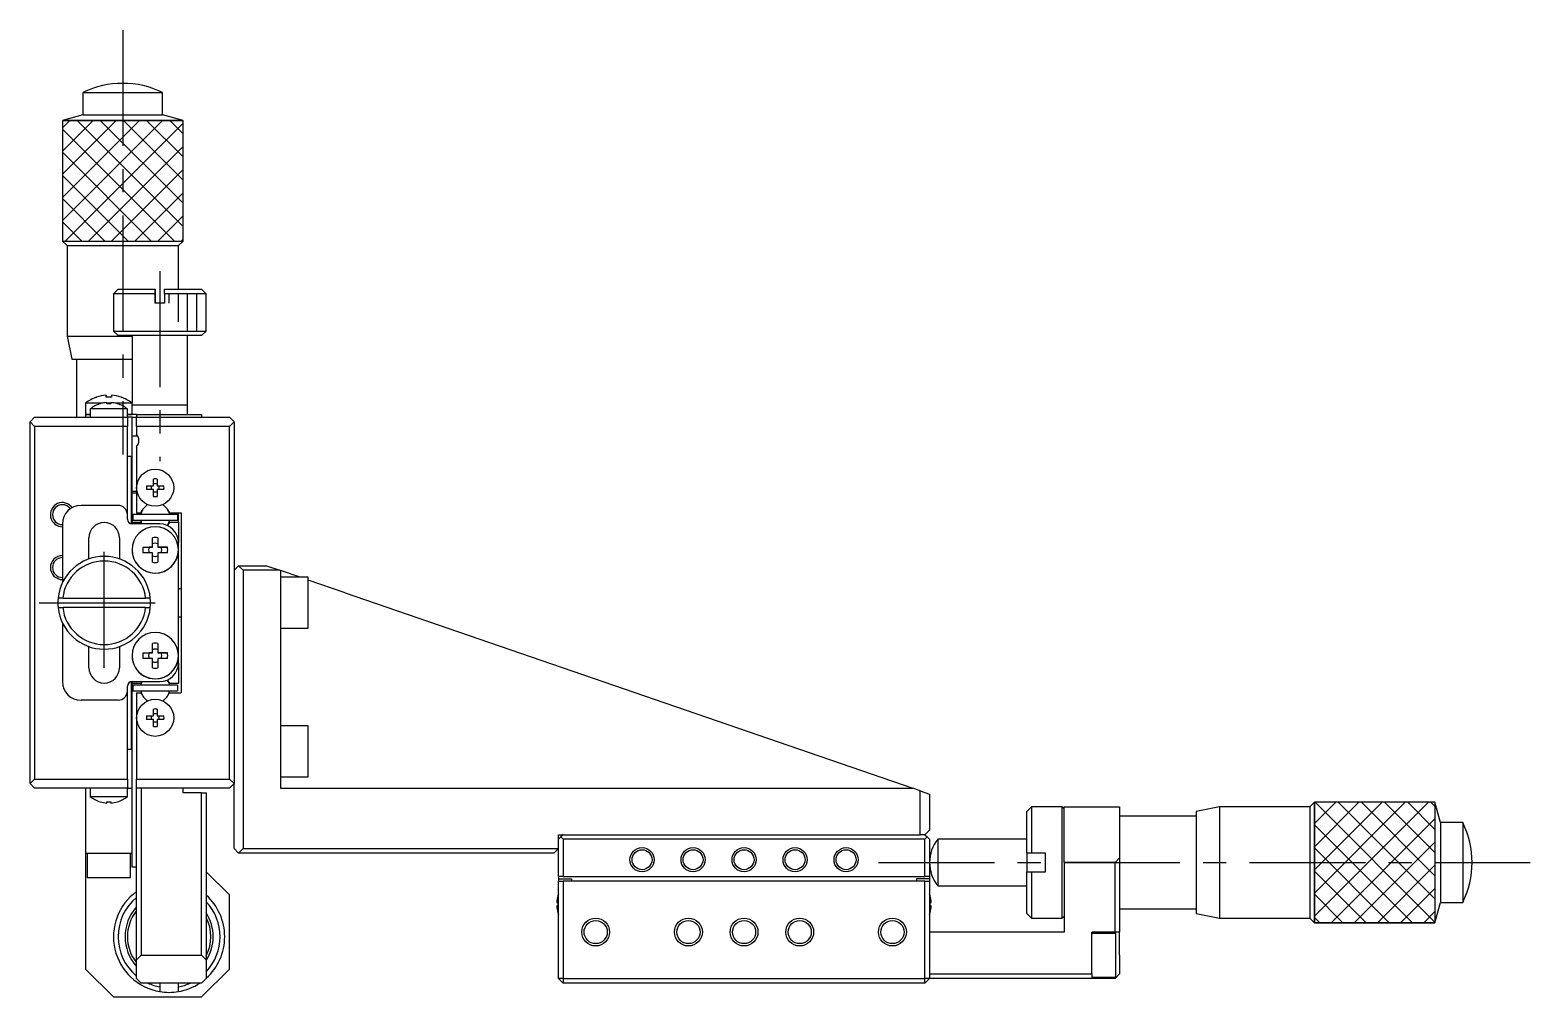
# Model space of a CAD drawing. Extents: x -314 to 359, y 3 to 518.
# Drawn here: x -255.3 to -93.6, y 227.7 to 331.9 of the extents above; entities that cross this region are included whole.
import ezdxf

# ---------------------------------------------------------------- set-up
doc = ezdxf.new("R2010")
doc.units = 0
doc.header["$LTSCALE"] = 10
doc.linetypes.add('CENTER', pattern=[2, 1.25, -0.25, 0.25, -0.25])
doc.linetypes.add('DASHED', pattern=[3.5, 2, -1.5])
doc.layers.get('0').update_dxf_attribs({"linetype": 'CONTINUOUS'})
doc.layers.add('CENTER', color=1, linetype='CENTER')

msp = doc.modelspace()

# ---------------------------------------------------------------- linework, layer by layer
at = {"color": 7, "linetype": 'CONTINUOUS'}
for p, q in [((-249.642219, 325.180772), (-249.544798, 325.180772)), ((-249.642219, 325.180772), (-249.642219, 322.770261)), ((-249.544798, 325.180772), (-241.042219, 325.180772)), ((-241.042219, 322.770261), (-241.042219, 325.180772)), ((-249.642219, 322.770261), (-251.842218, 322.180773)), ((-251.842218, 322.180773), (-251.694954, 322.180773)), ((-251.842218, 322.180773), (-251.842218, 309.180772)), ((-251.694954, 322.180773), (-238.84222, 322.180773)), ((-249.642219, 322.770261), (-249.544798, 322.770261)), ((-249.544798, 322.770261), (-241.042219, 322.770261)), ((-238.84222, 322.180773), (-241.042219, 322.770261)), ((-238.84222, 309.180772), (-238.84222, 322.180773)), ((-251.842218, 309.180772), (-251.694954, 309.180772)), ((-251.842218, 309.180772), (-251.342215, 308.68077)), ((-251.694954, 309.180772), (-238.84222, 309.180772)), ((-239.342223, 308.68077), (-238.84222, 309.180772)), ((-251.342215, 308.68077), (-251.206279, 308.68077)), ((-251.342215, 308.68077), (-251.342215, 298.930765)), ((-251.206279, 308.68077), (-239.342223, 308.68077)), ((-239.342223, 303.980766), (-239.342223, 308.68077)), ((-245.842219, 303.980766), (-246.342219, 303.480766)), ((-241.842219, 303.480766), (-246.342219, 303.480766)), ((-246.342219, 303.480766), (-246.342219, 299.480766)), ((-245.842219, 303.980766), (-241.842219, 303.980766)), ((-241.842219, 303.480766), (-241.842219, 303.980766)), ((-241.842219, 303.980766), (-241.842219, 303.480766)), ((-241.842219, 303.480766), (-241.842219, 302.480766)), ((-241.842219, 302.480766), (-241.842219, 303.480766)), ((-240.842219, 302.480766), (-241.842219, 302.480766)), ((-240.842219, 303.480766), (-240.842219, 303.980766)), ((-240.842219, 303.980766), (-236.842219, 303.980766)), ((-236.342219, 303.480766), (-240.842219, 303.480766)), ((-240.842219, 303.480766), (-240.842219, 302.480766)), ((-236.342219, 303.480766), (-236.842219, 303.980766)), ((-236.342219, 299.480766), (-236.342219, 303.480766)), ((-246.342219, 299.480766), (-236.342219, 299.480766)), ((-246.342219, 299.480766), (-245.842219, 298.980766)), ((-236.842219, 298.980766), (-236.342219, 299.480766)), ((-251.342215, 298.930765), (-251.206279, 298.930765)), ((-251.342215, 298.930765), (-250.842216, 296.430766)), ((-251.206279, 298.930765), (-244.342219, 298.930765)), ((-236.842219, 298.980766), (-245.842219, 298.980766)), ((-244.342219, 298.980766), (-244.342219, 291.703374)), ((-238.342219, 291.480766), (-238.342219, 298.980766)), ((-250.842216, 296.430766), (-250.717608, 296.430766)), ((-250.717608, 296.430766), (-244.342219, 296.430766)), ((-250.342219, 296.430766), (-250.342219, 290.180766)), ((-247.512321, 291.703419), (-249.342219, 291.703374)), ((-249.342219, 291.703374), (-249.342219, 290.480875)), ((-248.158464, 292.346182), (-248.192219, 292.346177)), ((-248.192219, 292.346177), (-248.158462, 292.346171)), ((-247.770927, 291.636499), (-247.792219, 291.636499)), ((-247.142222, 292.346202), (-247.142219, 292.558317)), ((-246.542222, 292.346202), (-247.142222, 292.346202)), ((-247.142219, 292.558317), (-247.142219, 292.346202)), ((-247.042219, 291.636499), (-247.042219, 291.768242)), ((-246.842226, 291.703421), (-247.042219, 291.703421)), ((-246.642219, 291.636499), (-247.042219, 291.636499)), ((-246.642219, 291.703421), (-246.842226, 291.703421)), ((-246.642219, 291.768242), (-246.642219, 291.636499)), ((-246.542219, 292.558317), (-246.542222, 292.346202)), ((-244.342219, 291.703374), (-246.172116, 291.703419)), ((-245.892219, 291.636499), (-245.91351, 291.636499)), ((-245.492219, 292.346177), (-245.525975, 292.346182)), ((-245.525973, 292.346171), (-245.492219, 292.346177)), ((-244.342219, 290.480875), (-244.342219, 291.703374)), ((-241.342219, 291.480766), (-244.342219, 291.480766)), ((-241.342219, 291.480766), (-244.342219, 291.480766)), ((-238.342219, 291.480766), (-241.342219, 291.480766)), ((-238.342219, 291.480766), (-241.342219, 291.480766)), ((-238.342219, 290.480766), (-238.342219, 291.480766)), ((-255.342219, 289.680766), (-254.842219, 290.180766)), ((-254.842219, 289.180766), (-255.342219, 289.680766)), ((-255.342219, 250.680766), (-255.342219, 289.680766)), ((-254.842219, 290.180766), (-244.842219, 290.180766)), ((-248.842219, 290.480903), (-249.342219, 290.480875)), ((-249.342219, 290.480766), (-249.342219, 290.180766)), ((-249.342219, 290.480766), (-248.842219, 290.480766)), ((-244.842219, 291.078766), (-248.842219, 291.078766)), ((-248.842219, 291.078766), (-248.842219, 290.180766)), ((-244.842219, 290.180766), (-244.842219, 291.078766)), ((-244.342219, 290.480875), (-244.842219, 290.480903)), ((-244.842219, 290.480766), (-244.342219, 290.480766)), ((-244.842219, 290.180766), (-244.842219, 289.180766)), ((-244.342219, 290.180766), (-244.842219, 290.180766)), ((-244.342219, 290.480875), (-244.342219, 290.480766)), ((-243.842219, 290.480766), (-244.342219, 290.480766)), ((-244.342219, 290.180766), (-243.842219, 290.180766)), ((-244.342219, 278.880766), (-244.342219, 290.180766)), ((-243.842219, 290.480766), (-243.842219, 290.180766)), ((-243.842219, 290.480766), (-242.842219, 290.480766)), ((-243.842219, 290.180766), (-233.842219, 290.180766)), ((-243.842219, 289.180766), (-243.842219, 290.180766)), ((-242.842219, 290.480766), (-238.842219, 290.480766)), ((-238.842219, 290.480766), (-236.842219, 290.480766)), ((-236.842219, 290.480766), (-236.842219, 290.180766)), ((-233.842219, 290.180766), (-233.342219, 289.680766)), ((-233.342219, 289.680766), (-233.842219, 289.180766)), ((-233.342219, 289.680766), (-233.342219, 250.680766)), ((-254.842219, 289.180766), (-254.842219, 251.180766)), ((-244.842219, 289.180766), (-254.842219, 289.180766)), ((-244.842219, 279.680766), (-244.842219, 289.180766)), ((-244.342219, 288.180766), (-243.726193, 288.180766)), ((-243.842219, 289.180766), (-243.842219, 288.342204)), ((-233.842219, 289.180766), (-243.842219, 289.180766)), ((-233.842219, 251.180766), (-233.842219, 289.180766)), ((-243.842219, 287.019328), (-243.842219, 282.580766)), ((-244.842219, 285.980766), (-244.442219, 285.980766)), ((-244.442219, 285.980766), (-244.442219, 278.690868)), ((-242.042219, 282.780766), (-242.042219, 283.509475)), ((-241.642219, 283.509475), (-241.642219, 282.780766)), ((-243.842219, 282.180766), (-244.342219, 282.180766)), ((-243.842219, 281.980766), (-244.342219, 281.980766)), ((-243.842219, 282.580766), (-243.842219, 279.880766)), ((-242.770927, 282.780766), (-242.042219, 282.780766)), ((-242.042219, 282.380766), (-242.770927, 282.380766)), ((-242.042219, 281.652058), (-242.042219, 282.380766)), ((-241.642219, 282.780766), (-240.91351, 282.780766)), ((-241.642219, 282.380766), (-241.642219, 281.652058)), ((-240.91351, 282.380766), (-241.642219, 282.380766)), ((-245.842219, 280.680766), (-249.842219, 280.680766)), ((-243.842219, 279.880766), (-243.386631, 279.880766)), ((-243.386631, 279.880766), (-243.217034, 280.174516)), ((-240.467403, 280.174516), (-240.297807, 279.880766)), ((-240.297807, 279.880766), (-239.042219, 279.880766)), ((-239.342219, 278.880766), (-239.342219, 279.880766)), ((-239.042219, 279.880766), (-239.042219, 260.480766)), ((-251.842219, 278.680766), (-251.842219, 272.360216)), ((-244.842219, 279.180766), (-244.842219, 279.680766)), ((-244.342219, 278.680766), (-244.342219, 278.880766)), ((-244.342219, 278.880766), (-243.386631, 278.880766)), ((-241.342219, 278.680766), (-244.342219, 278.680766)), ((-244.242219, 279.680766), (-244.242219, 279.080766)), ((-239.442219, 279.680766), (-244.242219, 279.680766)), ((-244.242219, 279.080766), (-239.442219, 279.080766)), ((-243.271161, 278.680766), (-243.386631, 278.880766)), ((-240.297807, 278.880766), (-240.467403, 278.587016)), ((-240.417383, 278.680766), (-240.413277, 278.680766)), ((-240.297807, 278.880766), (-239.342219, 278.880766)), ((-239.442219, 279.680766), (-239.442219, 279.080766)), ((-239.342219, 278.880766), (-239.342219, 276.680766)), ((-248.992219, 274.900671), (-248.992219, 277.180766)), ((-245.692219, 277.180766), (-245.692219, 274.900671)), ((-242.142219, 276.181189), (-242.142219, 277.197429)), ((-241.542219, 277.197429), (-241.542219, 276.181189)), ((-239.342219, 275.881173), (-239.342219, 276.680766)), ((-243.158463, 276.181185), (-242.142219, 276.181189)), ((-243.158463, 276.181185), (-242.484052, 276.18116)), ((-242.142219, 275.581189), (-243.158463, 275.581185)), ((-242.142219, 276.18116), (-242.484052, 276.18116)), ((-242.142219, 274.56494), (-242.142219, 275.581189)), ((-241.542219, 276.181189), (-240.525974, 276.181185)), ((-241.200385, 276.18116), (-241.542219, 276.18116)), ((-241.542219, 275.581189), (-241.542219, 274.56494)), ((-240.525974, 275.581185), (-241.542219, 275.581189)), ((-240.525974, 276.181185), (-241.200385, 276.18116)), ((-239.342219, 264.481172), (-239.342219, 275.881149)), ((-232.842219, 274.180766), (-233.342219, 273.680766)), ((-232.342219, 273.680766), (-232.842219, 274.180766)), ((-232.842219, 274.180766), (-229.842219, 274.180766)), ((-232.342219, 273.680766), (-232.342219, 243.680766)), ((-228.390113, 273.680766), (-232.342219, 273.680766)), ((-229.842219, 274.180766), (-228.390113, 273.680766)), ((-228.342219, 273.664275), (-228.390113, 273.680766)), ((-228.342219, 273.664275), (-228.342219, 250.180766)), ((-226.211955, 272.930766), (-228.342219, 273.664275)), ((-225.342219, 272.930766), (-228.342219, 272.930766)), ((-225.342219, 267.430766), (-225.342219, 272.930766)), ((-221.342219, 271.253982), (-225.342219, 272.631292)), ((-251.814344, 270.680861), (-252.317145, 270.680872)), ((-251.814344, 270.680861), (-242.870072, 270.680671)), ((-242.367271, 270.680661), (-242.870072, 270.680671)), ((-239.042219, 271.680766), (-239.342219, 271.680766)), ((-221.342219, 271.253982), (-160.141158, 250.180766)), ((-252.317166, 269.680872), (-251.814365, 269.680861)), ((-242.870093, 269.680671), (-251.814365, 269.680861)), ((-242.870093, 269.680671), (-242.367292, 269.680661)), ((-239.342219, 268.680766), (-239.042219, 268.680766)), ((-251.842219, 268.001317), (-251.842219, 261.680766)), ((-228.342219, 267.430766), (-225.342219, 267.430766)), ((-248.992219, 263.180766), (-248.992219, 265.460862)), ((-245.692219, 265.460862), (-245.692219, 263.180766)), ((-242.142219, 264.781189), (-242.142219, 265.797429)), ((-241.542219, 265.797429), (-241.542219, 264.781189)), ((-243.158463, 264.781185), (-242.142219, 264.781189)), ((-243.158463, 264.781185), (-242.484052, 264.78116)), ((-242.142219, 264.181189), (-243.158463, 264.181185)), ((-242.142219, 264.78116), (-242.484052, 264.78116)), ((-242.142219, 263.16494), (-242.142219, 264.181189)), ((-241.542219, 264.781189), (-240.525974, 264.781185)), ((-241.200385, 264.78116), (-241.542219, 264.78116)), ((-241.542219, 264.181189), (-241.542219, 263.16494)), ((-240.525974, 264.181185), (-241.542219, 264.181189)), ((-240.525974, 264.781185), (-241.200385, 264.78116)), ((-239.342219, 263.680766), (-239.342219, 264.481149)), ((-239.342219, 263.680766), (-239.342219, 261.480766)), ((-244.842219, 260.680766), (-244.842219, 261.180766)), ((-244.842219, 251.180766), (-244.842219, 260.680766)), ((-244.442219, 261.670664), (-244.442219, 254.380766)), ((-244.342219, 261.680766), (-241.342219, 261.680766)), ((-244.342219, 261.480766), (-244.342219, 261.680766)), ((-243.386631, 261.480766), (-244.342219, 261.480766)), ((-244.342219, 250.180766), (-244.342219, 261.480766)), ((-244.242219, 261.280766), (-244.242219, 260.680766)), ((-239.442219, 261.280766), (-244.242219, 261.280766)), ((-244.242219, 260.680766), (-239.442219, 260.680766)), ((-243.842219, 260.480766), (-243.842219, 257.780766)), ((-243.842219, 260.480766), (-243.386631, 260.480766)), ((-243.386631, 261.480766), (-243.271161, 261.680766)), ((-243.386631, 260.480766), (-243.217034, 260.187016)), ((-240.467403, 261.774516), (-240.297807, 261.480766)), ((-240.467403, 260.187016), (-240.297807, 260.480766)), ((-239.342219, 261.480766), (-240.297807, 261.480766)), ((-240.297807, 260.480766), (-239.042219, 260.480766)), ((-239.442219, 261.280766), (-239.442219, 260.680766)), ((-245.842219, 259.680766), (-249.842219, 259.680766)), ((-243.842219, 257.780766), (-243.842219, 251.180766)), ((-242.770927, 257.980766), (-242.042219, 257.980766)), ((-242.042219, 257.580766), (-242.770927, 257.580766)), ((-242.042219, 257.980766), (-242.042219, 258.709475)), ((-242.042219, 256.852058), (-242.042219, 257.580766)), ((-241.642219, 258.709475), (-241.642219, 257.980766)), ((-241.642219, 257.980766), (-240.91351, 257.980766)), ((-241.642219, 257.580766), (-241.642219, 256.852058)), ((-240.91351, 257.580766), (-241.642219, 257.580766)), ((-225.342219, 256.930766), (-228.342219, 256.930766)), ((-225.342219, 251.430766), (-225.342219, 256.930766)), ((-244.442219, 254.380766), (-244.842219, 254.380766)), ((-255.342219, 250.680766), (-254.842219, 251.180766)), ((-254.842219, 251.180766), (-244.842219, 251.180766)), ((-244.842219, 251.180766), (-244.842219, 250.180766)), ((-243.842219, 251.180766), (-233.842219, 251.180766)), ((-243.842219, 250.180766), (-243.842219, 251.180766)), ((-233.842219, 251.180766), (-233.342219, 250.680766)), ((-228.342219, 251.430766), (-225.342219, 251.430766)), ((-254.842219, 250.180766), (-255.342219, 250.680766)), ((-244.842219, 250.180766), (-254.842219, 250.180766)), ((-249.342219, 250.180766), (-249.342219, 243.180766)), ((-248.842219, 250.180766), (-248.842219, 249.282767)), ((-248.842219, 249.282767), (-244.842219, 249.282767)), ((-244.842219, 250.180766), (-244.342219, 250.180766)), ((-244.842219, 249.282767), (-244.842219, 250.180766)), ((-244.342219, 243.180766), (-244.342219, 250.180766)), ((-233.842219, 250.180766), (-243.842219, 250.180766)), ((-243.842219, 231.680766), (-243.842219, 250.180766)), ((-243.342219, 250.180766), (-243.342219, 232.180766)), ((-238.842219, 249.680766), (-238.842219, 250.180766)), ((-236.842219, 249.680766), (-238.842219, 249.680766)), ((-236.842219, 232.180766), (-236.842219, 249.680766)), ((-236.842219, 249.680766), (-236.342219, 249.680766)), ((-236.342219, 249.680766), (-236.342219, 231.680766)), ((-233.342219, 250.680766), (-233.842219, 250.180766)), ((-233.342219, 243.680766), (-233.342219, 250.680766)), ((-228.342219, 250.180766), (-195.842214, 250.180766)), ((-195.842214, 250.180766), (-195.592219, 250.180766)), ((-195.592219, 250.180766), (-193.092219, 250.180766)), ((-193.092219, 250.180766), (-192.842224, 250.180766)), ((-192.842224, 250.180766), (-163.842214, 250.180766)), ((-163.842214, 250.180766), (-163.592219, 250.180766)), ((-163.592219, 250.180766), (-161.092219, 250.180766)), ((-161.092219, 250.180766), (-160.842224, 250.180766)), ((-160.842224, 250.180766), (-160.141158, 250.180766)), ((-159.342219, 249.90567), (-160.141158, 250.180766)), ((-159.342219, 245.180766), (-159.342219, 249.90567)), ((-159.342219, 249.90567), (-158.342219, 249.561342)), ((-158.342219, 249.561342), (-158.342219, 245.680766)), ((-247.792219, 248.725034), (-247.770927, 248.725034)), ((-247.042219, 248.725034), (-246.642219, 248.725034)), ((-247.042219, 248.593291), (-247.042219, 248.725034)), ((-246.642219, 248.725034), (-246.642219, 248.593291)), ((-245.91351, 248.725034), (-245.892219, 248.725034)), ((-147.342219, 248.180766), (-147.842219, 247.680766)), ((-147.842219, 243.180766), (-147.842219, 247.680766)), ((-147.342219, 248.180766), (-147.342219, 243.180766)), ((-144.042219, 248.180766), (-147.342219, 248.180766)), ((-144.042219, 242.180766), (-144.042219, 248.180766)), ((-143.842219, 247.980766), (-144.042219, 248.180766)), ((-143.842219, 242.180766), (-143.842219, 248.180766)), ((-143.842219, 248.180766), (-137.842219, 248.180766)), ((-137.842219, 248.180766), (-137.842219, 242.680766)), ((-127.09222, 248.180762), (-129.592219, 247.680763)), ((-129.592219, 247.680763), (-129.592219, 236.680769)), ((-127.09222, 248.180762), (-127.09222, 236.18077)), ((-117.342215, 248.180762), (-127.09222, 248.180762)), ((-116.842213, 248.680765), (-117.342215, 248.180762)), ((-117.342215, 248.180762), (-117.342215, 236.18077)), ((-116.842213, 248.680765), (-116.842213, 235.680767)), ((-103.842212, 248.680765), (-116.842213, 248.680765)), ((-103.842212, 248.680765), (-103.842212, 235.680767)), ((-103.252724, 246.480766), (-103.842212, 248.680765)), ((-129.592219, 247.180766), (-137.842219, 247.180766)), ((-103.252724, 246.480766), (-103.252724, 237.880766)), ((-100.842213, 246.480766), (-103.252724, 246.480766)), ((-100.842213, 246.480766), (-100.842213, 237.880766)), ((-198.342219, 245.180766), (-195.592219, 245.180766)), ((-198.342219, 243.680766), (-198.342219, 245.180766)), ((-198.342219, 244.680766), (-198.092219, 244.930766)), ((-197.842219, 245.180766), (-198.092219, 244.930766)), ((-198.092219, 244.930766), (-197.842219, 244.680766)), ((-197.842219, 244.680766), (-197.842219, 240.680766)), ((-158.842219, 244.680766), (-197.842219, 244.680766)), ((-195.592219, 245.180766), (-193.092219, 245.180766)), ((-193.092219, 245.180766), (-163.592219, 245.180766)), ((-163.592219, 245.180766), (-161.092219, 245.180766)), ((-161.092219, 245.180766), (-159.342219, 245.180766)), ((-158.842219, 245.180766), (-159.342219, 245.180766)), ((-158.842219, 245.180766), (-158.342219, 245.680766)), ((-158.842219, 245.180766), (-158.592219, 244.930766)), ((-158.842219, 244.680766), (-158.592219, 244.930766)), ((-158.842219, 240.680766), (-158.842219, 244.680766)), ((-158.592219, 244.930766), (-158.342219, 244.680766)), ((-158.342219, 244.680766), (-158.342219, 240.680766)), ((-157.46471, 244.680762), (-157.46471, 239.68077)), ((-147.842219, 244.680762), (-157.46471, 244.680762)), ((-249.342219, 243.180766), (-244.342219, 243.180766)), ((-249.342219, 243.180766), (-249.342219, 230.680766)), ((-249.192219, 243.180766), (-249.192219, 240.580766)), ((-244.492219, 240.580766), (-244.492219, 243.180766)), ((-244.342219, 241.680766), (-244.342219, 243.180766)), ((-233.342219, 243.680766), (-232.842219, 243.180766)), ((-232.842219, 243.180766), (-232.342219, 243.680766)), ((-198.842219, 243.180766), (-232.842219, 243.180766)), ((-232.342219, 243.680766), (-198.342219, 243.680766)), ((-198.342219, 243.680766), (-198.842219, 243.180766)), ((-198.342219, 240.680766), (-198.342219, 243.680766)), ((-147.842219, 243.180838), (-147.842219, 242.180741)), ((-147.342219, 243.180766), (-147.842219, 243.180766)), ((-145.842219, 243.180766), (-147.342219, 243.180766)), ((-145.842219, 241.180766), (-145.842219, 243.180766)), ((-138.342219, 242.180766), (-137.842219, 242.680766)), ((-137.842219, 242.680766), (-137.842219, 234.680766)), ((-243.842219, 241.680766), (-244.342219, 241.680766)), ((-233.842219, 238.680766), (-236.342219, 241.180766)), ((-147.842219, 242.180741), (-147.842219, 241.180766)), ((-147.842219, 236.680766), (-147.842219, 241.180766)), ((-147.842219, 241.180766), (-147.342219, 241.180766)), ((-147.342219, 241.180766), (-147.342219, 236.180766)), ((-147.342219, 241.180766), (-145.842219, 241.180766)), ((-144.042219, 236.180766), (-144.042219, 242.180766)), ((-143.842219, 242.180766), (-143.842219, 234.680766)), ((-138.342219, 242.180766), (-143.842219, 242.180766)), ((-138.342219, 234.680766), (-138.342219, 242.180766)), ((-249.192219, 240.580766), (-244.492219, 240.580766)), ((-197.842219, 240.680766), (-198.342219, 240.680766)), ((-198.342219, 240.680766), (-198.342219, 240.430766)), ((-198.342219, 240.430766), (-196.942219, 240.430766)), ((-198.342219, 240.430766), (-198.342219, 240.180766)), ((-198.342219, 229.680766), (-198.342219, 240.180766)), ((-198.342219, 240.180766), (-197.842219, 240.180766)), ((-197.842219, 240.680766), (-158.842219, 240.680766)), ((-197.842219, 240.180766), (-197.842219, 229.680766)), ((-158.842219, 240.180766), (-197.842219, 240.180766)), ((-196.942219, 240.430766), (-196.942219, 240.180766)), ((-158.342219, 240.430766), (-159.742219, 240.430766)), ((-159.742219, 240.430766), (-159.742219, 240.180766)), ((-158.342219, 240.680766), (-158.842219, 240.680766)), ((-158.842219, 229.680766), (-158.842219, 240.180766)), ((-158.842219, 240.180766), (-158.342219, 240.180766)), ((-158.342219, 240.680766), (-158.342219, 240.430766)), ((-158.342219, 240.430766), (-158.342219, 240.180766)), ((-158.342219, 240.180766), (-158.342219, 229.680766)), ((-157.46471, 239.68077), (-147.842219, 239.68077)), ((-233.842219, 230.680766), (-233.842219, 238.680766)), ((-198.532078, 237.860766), (-198.41174, 237.860766)), ((-198.416363, 238.569382), (-198.41174, 238.567128)), ((-198.41174, 237.860766), (-198.41174, 237.500766)), ((-158.272697, 238.567128), (-158.268075, 238.569382)), ((-158.272697, 237.860766), (-158.15236, 237.860766)), ((-158.272697, 237.500766), (-158.272697, 237.860766)), ((-103.842212, 235.680767), (-103.252724, 237.880766)), ((-103.252724, 237.880766), (-100.842213, 237.880766)), ((-198.41174, 237.500766), (-198.532078, 237.500766)), ((-198.41174, 236.794405), (-198.416363, 236.79215)), ((-158.15236, 237.500766), (-158.272697, 237.500766)), ((-158.268075, 236.79215), (-158.272697, 236.794405)), ((-147.842219, 236.680766), (-147.342219, 236.180766)), ((-147.342219, 236.180766), (-144.042219, 236.180766)), ((-144.042219, 236.180766), (-143.842219, 236.380766)), ((-137.842219, 237.180766), (-129.592219, 237.180766)), ((-129.592219, 236.680769), (-127.09222, 236.18077)), ((-127.09222, 236.18077), (-117.342215, 236.18077)), ((-117.342215, 236.18077), (-116.842213, 235.680767)), ((-183.193381, 235.172649), (-183.182118, 235.180681)), ((-143.842219, 234.680766), (-158.342219, 234.680766)), ((-138.342219, 234.680766), (-140.842219, 234.680766)), ((-140.842219, 230.180766), (-140.842219, 234.680766)), ((-137.842219, 234.680766), (-138.342219, 234.680766)), ((-137.842219, 232.180766), (-137.842219, 234.680766)), ((-116.842213, 235.680767), (-103.842212, 235.680767)), ((-138.242219, 234.530766), (-140.842219, 234.530766)), ((-138.242219, 229.830766), (-138.242219, 234.530766)), ((-243.342219, 232.180766), (-243.842219, 231.680766)), ((-243.842219, 229.680766), (-243.842219, 231.680766)), ((-243.342219, 232.180766), (-236.842219, 232.180766)), ((-236.342219, 231.680766), (-236.842219, 232.180766)), ((-236.342219, 231.680766), (-236.342219, 229.680766)), ((-137.842219, 232.180766), (-137.842219, 230.180766)), ((-249.342219, 230.680766), (-246.342219, 227.680766)), ((-236.842219, 227.680766), (-233.842219, 230.680766)), ((-158.342219, 230.180766), (-140.842219, 230.180766)), ((-140.842219, 230.180766), (-140.842219, 229.680766)), ((-140.842219, 229.830766), (-138.242219, 229.830766)), ((-138.342219, 229.680766), (-137.842219, 230.180766)), ((-243.842219, 229.680766), (-243.342219, 229.180766)), ((-236.842219, 229.180766), (-243.342219, 229.180766)), ((-241.342229, 228.772441), (-241.34223, 228.264688)), ((-241.342228, 229.180766), (-241.342229, 228.772441)), ((-239.34223, 228.264685), (-239.342229, 228.772437)), ((-239.342229, 228.772437), (-239.342228, 229.180766)), ((-236.842219, 229.180766), (-236.342219, 229.680766)), ((-197.842219, 229.680766), (-198.342219, 229.680766)), ((-198.342219, 229.680766), (-197.842219, 229.180766)), ((-197.842219, 229.680766), (-158.842219, 229.680766)), ((-197.842219, 229.680766), (-197.842219, 229.180766)), ((-158.842219, 229.180766), (-197.842219, 229.180766)), ((-158.842219, 229.180766), (-158.842219, 229.680766)), ((-158.342219, 229.680766), (-158.842219, 229.680766)), ((-158.842219, 229.180766), (-158.342219, 229.680766)), ((-140.842219, 229.680766), (-158.342219, 229.680766)), ((-138.342219, 229.680766), (-140.842219, 229.680766)), ((-246.342219, 227.680766), (-236.842219, 227.680766))]:
    msp.add_line(p, q, dxfattribs=at)
at = {"color": 3, "linetype": 'CONTINUOUS'}
for p, q in [((-251.842218, 321.384797), (-251.046242, 322.180773)), ((-251.842218, 318.884797), (-248.546242, 322.180773)), ((-251.842218, 316.384797), (-246.046242, 322.180773)), ((-251.842218, 313.884797), (-243.546242, 322.180773)), ((-251.842218, 311.384797), (-241.046242, 322.180773)), ((-251.546243, 309.180772), (-238.84222, 321.884795)), ((-250.269328, 322.180773), (-238.84222, 310.753665)), ((-247.769328, 322.180773), (-238.84222, 313.253665)), ((-245.269328, 322.180773), (-238.84222, 315.753665)), ((-242.769328, 322.180773), (-238.84222, 318.253665)), ((-240.269328, 322.180773), (-238.84222, 320.753665)), ((-251.842218, 321.253663), (-239.769327, 309.180772)), ((-251.842218, 318.753663), (-242.269327, 309.180772)), ((-249.046243, 309.180772), (-238.84222, 319.384795)), ((-251.842218, 316.253663), (-244.769327, 309.180772)), ((-246.546243, 309.180772), (-238.84222, 316.884795)), ((-244.046243, 309.180772), (-238.84222, 314.384795)), ((-251.842218, 313.753663), (-247.269327, 309.180772)), ((-251.842218, 311.253663), (-249.769327, 309.180772)), ((-241.546243, 309.180772), (-238.84222, 311.884795)), ((-239.046243, 309.180772), (-238.84222, 309.384795)), ((-240.342219, 302.480766), (-240.342219, 303.480766)), ((-239.342219, 300.480766), (-239.342219, 303.480766)), ((-238.342219, 299.480766), (-238.342219, 303.480766)), ((-237.342219, 299.480766), (-237.342219, 303.480766)), ((-116.842213, 246.384802), (-114.54625, 248.680765)), ((-116.842213, 243.884802), (-112.04625, 248.680765)), ((-116.842213, 241.384802), (-109.54625, 248.680765)), ((-116.842213, 238.884802), (-107.04625, 248.680765)), ((-116.842213, 236.384802), (-104.54625, 248.680765)), ((-116.76932, 248.680765), (-103.842212, 235.753657)), ((-114.26932, 248.680765), (-103.842212, 238.253657)), ((-111.76932, 248.680765), (-103.842212, 240.753657)), ((-109.26932, 248.680765), (-103.842212, 243.253657)), ((-106.76932, 248.680765), (-103.842212, 245.753657)), ((-104.26932, 248.680765), (-103.842212, 248.253657)), ((-116.842213, 246.253658), (-106.269322, 235.680767)), ((-115.046248, 235.680767), (-103.842212, 246.884803)), ((-112.546248, 235.680767), (-103.842212, 244.384803)), ((-116.842213, 243.753658), (-108.769322, 235.680767)), ((-116.842213, 241.253658), (-111.269322, 235.680767)), ((-110.046248, 235.680767), (-103.842212, 241.884803)), ((-116.842213, 238.753658), (-113.769322, 235.680767)), ((-107.546248, 235.680767), (-103.842212, 239.384803)), ((-116.842213, 236.253658), (-116.269322, 235.680767)), ((-105.046248, 235.680767), (-103.842212, 236.884803))]:
    msp.add_line(p, q, dxfattribs=at)
at = {"color": 3, "linetype": 'DASHED'}
for p, q in [((-238.84222, 322.180773), (-251.842218, 322.180773)), ((-251.842218, 322.180773), (-251.842218, 309.180772)), ((-238.84222, 309.180772), (-238.84222, 322.180773)), ((-251.842218, 309.180772), (-238.84222, 309.180772)), ((-116.842213, 235.680767), (-116.842213, 248.680765)), ((-103.842212, 248.680765), (-103.842212, 235.680767)), ((-103.842212, 235.680767), (-116.842213, 235.680767))]:
    msp.add_line(p, q, dxfattribs=at)
at = {"color": 7, "linetype": 'CONTINUOUS'}
for centre, radius in [((-241.842219, 282.580766), 2), ((-241.842219, 257.780766), 2), ((-189.342219, 242.480766), 1.075), ((-183.842219, 242.480766), 1.075), ((-178.342219, 242.480766), 1.075), ((-172.842219, 242.480766), 1.075), ((-167.342219, 242.480766), 1.075), ((-194.342219, 234.680766), 1.25), ((-184.342219, 234.680766), 1.25), ((-178.342219, 234.680766), 1.25), ((-172.342219, 234.680766), 1.25), ((-162.342219, 234.680766), 1.25)]:
    msp.add_circle(centre, radius, dxfattribs=at)
at = {"color": 3, "linetype": 'CONTINUOUS'}
for centre, radius in [((-189.342219, 242.480766), 1.3), ((-183.842219, 242.480766), 1.3), ((-178.342219, 242.480766), 1.3), ((-172.842219, 242.480766), 1.3), ((-167.342219, 242.480766), 1.3), ((-194.342219, 234.680766), 1.5), ((-184.342219, 234.680766), 1.5), ((-178.342219, 234.680766), 1.5), ((-172.342219, 234.680766), 1.5), ((-162.342219, 234.680766), 1.5)]:
    msp.add_circle(centre, radius, dxfattribs=at)
at = {"color": 7, "linetype": 'CONTINUOUS'}
for centre, radius, start, end in [((-245.342219, 316.435772), 9.745001, 63.816207, 116.18379), ((-246.842219, 288.580875), 4, 109.724634, 128.682187), ((-246.842219, 288.580766), 3.2, 107.270005, 128.682187), ((-246.842219, 288.58088), 3.988734, 94.313394, 109.268203), ((-246.842219, 288.580766), 3.193744, 93.59035, 106.905258), ((-246.842219, 288.580766), 3.193744, 73.094742, 86.40965), ((-246.842219, 288.58088), 3.988734, 70.731797, 85.686606), ((-246.842219, 288.580766), 3.2, 51.317813, 72.729995), ((-246.842219, 288.580875), 4, 51.317813, 70.275366), ((-244.592219, 287.680766), 1, 318.590378, 41.409622), ((-241.842219, 282.580766), 0.95, 77.846803, 102.153197), ((-241.842219, 282.580766), 0.95, 167.846803, 192.153197), ((-241.842219, 282.580766), 0.435085, 152.633517, 207.366483), ((-241.842219, 282.580766), 0.435085, 62.633517, 117.366483), ((-241.842219, 282.580766), 0.435085, 242.633517, 297.366483), ((-241.842219, 282.580766), 0.95, 257.846803, 282.153197), ((-241.842219, 282.580766), 0.435085, 332.633517, 27.366483), ((-241.842219, 282.580766), 0.95, 347.846803, 12.153197), ((-251.842219, 279.680766), 1.075, 90, 270), ((-251.842219, 279.680766), 1.075, 36.794922, 90), ((-249.842219, 278.680766), 2, 90, 180), ((-245.842219, 279.680766), 1, 0, 90), ((-241.842219, 279.380765), 1.5875, 150, 169.10691), ((-241.842219, 279.380766), 1.5875, 135, 150), ((-241.842219, 279.380765), 1.5875, 120.433182, 135.000249), ((-241.727314, 279.265861), 1.75, 121.881533, 135), ((-241.842219, 279.380765), 1.5875, 44.999751, 59.566818), ((-241.957123, 279.265861), 1.75, 45, 58.118467), ((-241.842219, 279.380766), 1.5875, 30, 45), ((-241.842219, 279.380765), 1.5875, 10.89309, 30), ((-247.342219, 277.180766), 1.65, 0, 180), ((-244.342219, 279.180766), 0.5, 180, 270), ((-241.842219, 275.881172), 2.5, 0.000001, 180), ((-241.842219, 279.380765), 1.5875, 190.893016, 206.164144), ((-241.342219, 276.680766), 2, 0, 90), ((-241.842219, 279.380766), 1.5875, 326.455381, 330), ((-241.842219, 279.380765), 1.5875, 330.000031, 349.106984), ((-241.842219, 275.881185), 1.35, 77.160412, 102.839588), ((-251.842219, 273.980766), 1.075, 90, 270), ((-247.342219, 270.180766), 5, 5.737952, 174.259611), ((-241.842219, 275.881172), 2.5, 180, 0.000001), ((-241.842219, 275.881149), 2.5, 180, 358.852533), ((-241.842219, 275.881185), 1.35, 167.160412, 192.839588), ((-241.842219, 275.88116), 0.708484, 154.948092, 205.051908), ((-241.842219, 275.88116), 0.708484, 64.948092, 115.051908), ((-241.842219, 275.88116), 0.708484, 244.948092, 295.051908), ((-241.842219, 275.88116), 0.708484, 334.948092, 25.051908), ((-241.842219, 275.881185), 1.35, 347.160412, 12.839588), ((-241.842219, 275.881149), 2.5, 358.852533, 0.000001), ((-247.342219, 270.180766), 4.5, 6.378152, 173.619412), ((-241.842219, 275.881185), 1.35, 257.160412, 282.839588), ((-247.342219, 270.180766), 5, 174.259611, 185.737952), ((-247.342219, 270.180766), 5, 354.259611, 5.737952), ((-247.342219, 270.180766), 5, 185.737952, 354.259611), ((-247.342219, 270.180766), 4.5, 186.378152, 353.619412), ((-241.842219, 264.481172), 2.5, 0.000001, 180), ((-241.842219, 264.481185), 1.35, 77.160412, 102.839588), ((-241.842219, 264.481172), 2.5, 180, 0.000001), ((-241.842219, 264.481149), 2.5, 180, 358.852533), ((-241.842219, 264.481185), 1.35, 167.160412, 192.839588), ((-241.842219, 264.48116), 0.708484, 154.948092, 205.051908), ((-241.842219, 264.48116), 0.708484, 64.948092, 115.051908), ((-241.842219, 264.48116), 0.708484, 244.948092, 295.051908), ((-241.342219, 263.680766), 2, 270, 0), ((-241.842219, 264.48116), 0.708484, 334.948092, 25.051908), ((-241.842219, 264.481185), 1.35, 347.160412, 12.839588), ((-241.842219, 264.481149), 2.5, 358.852533, 0.000001), ((-247.342219, 263.180766), 1.65, 180, 0), ((-241.842219, 264.481185), 1.35, 257.160412, 282.839588), ((-249.842219, 261.680766), 2, 180, 270), ((-245.842219, 260.680766), 1, 270, 0), ((-244.342219, 261.180766), 0.5, 90, 180), ((-241.842219, 260.980765), 1.5875, 153.835776, 169.10691), ((-241.842219, 260.980765), 1.5875, 190.893016, 210), ((-241.842219, 260.980766), 1.5875, 30, 33.544619), ((-241.842219, 260.980765), 1.5875, 10.89309, 30), ((-241.842219, 260.980765), 1.5875, 330.000031, 349.106984), ((-241.842219, 260.980766), 1.5875, 210, 225), ((-241.727314, 261.095671), 1.75, 225, 238.118467), ((-241.842219, 260.980765), 1.5875, 225.000249, 239.566737), ((-241.842219, 260.980765), 1.5875, 300.433263, 314.999751), ((-241.957123, 261.095671), 1.75, 301.881533, 315), ((-241.842219, 260.980766), 1.5875, 315, 330), ((-241.842219, 257.780766), 0.95, 167.846803, 192.153197), ((-241.842219, 257.780766), 0.435085, 152.633517, 207.366483), ((-241.842219, 257.780766), 0.95, 77.846803, 102.153197), ((-241.842219, 257.780766), 0.435085, 62.633517, 117.366483), ((-241.842219, 257.780766), 0.435085, 242.633517, 297.366483), ((-241.842219, 257.780766), 0.435085, 332.633517, 27.366483), ((-241.842219, 257.780766), 0.95, 347.846803, 12.153197), ((-241.842219, 257.780766), 0.95, 257.846803, 282.153197), ((-246.842219, 251.780766), 3.2, 231.317813, 252.729995), ((-246.842219, 251.780766), 3.2, 287.270005, 308.682187), ((-246.842219, 251.780766), 3.193744, 253.094742, 266.40965), ((-246.842219, 251.780766), 3.193744, 273.59035, 286.905258), ((-109.587213, 242.180766), 9.745001, 333.816209, 26.183791), ((-154.342214, 242.180766), 3.999997, 141.317811, 180), ((-154.342214, 242.180766), 3.999997, 180, 218.682189), ((-240.342219, 234.180766), 6, 125.685335, 260.40582), ((-240.342219, 234.180766), 5.5, 129.521196, 230.478804), ((-240.342219, 234.180766), 6, 311.810315, 48.189685), ((-240.342219, 234.180766), 5.5, 316.658242, 43.341758), ((-195.342219, 237.680766), 3.194933, 163.893288, 176.770291), ((-195.342219, 237.680766), 3.2, 159.635865, 163.877467), ((-161.342219, 237.680766), 3.2, 16.122533, 20.364135), ((-161.342219, 237.680766), 3.194933, 3.229709, 16.106712), ((-240.342219, 234.180766), 4.75, 137.463102, 222.536898), ((-240.342219, 234.180766), 4.5, 141.057559, 218.942441), ((-240.342219, 234.180766), 4.75, 327.363102, 32.636898), ((-240.342219, 234.180766), 4.5, 332.733956, 27.266044), ((-195.342219, 237.680766), 3.194933, 183.229709, 196.106712), ((-195.342219, 237.680766), 3.2, 196.122533, 200.364135), ((-161.342219, 237.680766), 3.2, 339.635865, 343.877467), ((-161.342219, 237.680766), 3.194933, 343.893288, 356.770291), ((-240.342219, 234.180766), 5.5, 245.380023, 259.524206), ((-240.342219, 234.180766), 6, 260.40582, 279.593956), ((-240.342219, 234.180766), 6, 279.593956, 303.55731), ((-240.342219, 234.180766), 5.5, 280.47557, 294.619977)]:
    msp.add_arc(centre, radius, start, end, dxfattribs=at)
at = {"color": 3, "linetype": 'CONTINUOUS'}
for centre, radius, start, end in [((-251.842219, 279.680766), 1.3, 35.873861, 270), ((-251.842219, 273.980766), 1.3, 90, 270), ((-240.342219, 234.180766), 4.75, 137.463102, 222.536898), ((-240.342219, 234.180766), 4.5, 141.057559, 218.942441), ((-240.342219, 234.180766), 4.75, 327.363102, 32.636898), ((-240.342219, 234.180766), 4.5, 332.733956, 27.266044)]:
    msp.add_arc(centre, radius, start, end, dxfattribs=at)
at = {"layer": 'CENTER', "color": 1, "linetype": 'CENTER'}
for p, q in [((-245.342219, 331.93077), (-245.342219, 286.18077)), ((-241.342219, 305.93077), (-241.342219, 285.43077)), ((-247.342219, 263.180766), (-247.342219, 277.180766)), ((-254.342219, 270.180766), (-240.342219, 270.180766)), ((-163.842215, 242.180766), (-93.592215, 242.180766))]:
    msp.add_line(p, q, dxfattribs=at)

doc.saveas('drawing.dxf')
